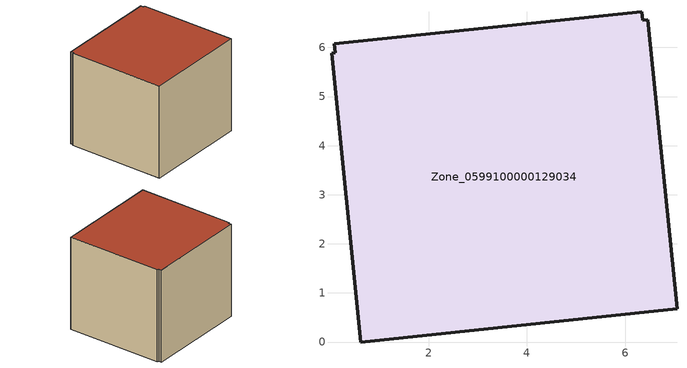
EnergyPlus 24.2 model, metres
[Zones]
Zone_0599100000129034
 floor ground (C_G): 6.34,6.72 6.36,6.55 6.46,6.57 7.06,0.68 0.61,0 0.02,5.88 0.1,5.89 0.08,6.08 z0
 wall outside (C_F): 6.34,6.72 0.08,6.08 0.1,5.89 0.02,5.88 0.61,0 7.06,0.68 6.46,6.57 6.36,6.55 6.34,6.72 z0:5.76
 roof outside (C_R): 6.36,6.55 6.34,6.72 0.08,6.08 0.1,5.89 0.02,5.88 0.61,0 7.06,0.68 6.46,6.57 z5.76
[BUILDING]
Pand.0599100000129034: North Axis=0; Terrain=City; Loads Convergence Tolerance Value=0.04; Temperature Convergence Tolerance Value=0.4; Solar Distribution=FullExterior; Maximum Number of Warmup Days=25; Minimum Number of Warmup Days=1
[Site:Location]
Rotterdam.The.Hague.AP_ZH_NLD Design_Conditions: Latitude=51.96; Longitude=4.45; Time Zone=1; Elevation=-4.5
[SITE:GROUNDTEMPERATURE:BUILDINGSURFACE]
18, 18, 18, 18, 18, 18, 18, 18, 18, 18, 18, 18
[MATERIAL] Thermal Absorptance=0.9; Solar Absorptance=0.7; Visible Absorptance=0.7
Name | Roughness | Thickness | Conductivity | Density | Specific Heat
G.TI.1946-1964 | MediumSmooth | 0.15 | 1 | 540 | 1210
F.TI.1946-1964 | Rough | 0.3 | 0.857143 | 1920 | 840
R.TI.1946-1964 | MediumRough | 0.2 | 0.277778 | 1500 | 1000
[CONSTRUCTION]
C_G: G.TI.1946-1964
C_F: F.TI.1946-1964
C_R: R.TI.1946-1964
[ZONE]
Zone_0599100000129034: Type=1; Multiplier=1; Ceiling Height=Autocalculate; Volume=Autocalculate; Floor Area=autocalculate; Part of Total Floor Area=Yes
[ZONEINFILTRATION:DESIGNFLOWRATE]
Infil_Zone_0599100000129034: Zone or ZoneList or Space or SpaceList=Zone_0599100000129034; Schedule=AlwaysOn; Design Flow Rate Calculation Method=Flow/Area; Flow Rate per Floor Area=0.003; Constant Term Coefficient=1; Temperature Term Coefficient=0; Velocity Term Coefficient=0; Velocity Squared Term Coefficient=0
[HVACTEMPLATE:ZONE:IDEALLOADSAIRSYSTEM]
Zone_0599100000129034: Maximum Heating Supply Air Temperature=50; Minimum Cooling Supply Air Temperature=13; Maximum Heating Supply Air Humidity Ratio=0.0156; Minimum Cooling Supply Air Humidity Ratio=0.0077; Heating Limit=NoLimit; Cooling Limit=NoLimit; Dehumidification Control Type=ConstantSensibleHeatRatio; Cooling Sensible Heat Ratio=0.7; Dehumidification Setpoint=60; Humidification Control Type=None; Humidification Setpoint=30; Outdoor Air Method=None; Outdoor Air Flow Rate per Person=0.00944; Outdoor Air Flow Rate per Zone Floor Area=0; Outdoor Air Flow Rate per Zone=0; Demand Controlled Ventilation Type=None; Outdoor Air Economizer Type=NoEconomizer; Heat Recovery Type=None; Sensible Heat Recovery Effectiveness=0.7; Latent Heat Recovery Effectiveness=0.65
[ZONECONTROL:THERMOSTAT]
ThermostatControl_Zone_0599100000129034: Zone or ZoneList=Zone_0599100000129034; Control Type Schedule=DualSetpointControlType; Control 1=Thermostat_Zone_0599100000129034; Temperature Difference Between Cutout And Setpoint=0
[THERMOSTATSETPOINT:DUALSETPOINT]
Thermostat_Zone_0599100000129034: Heating Setpoint Temperature Schedule=HeatingSetpoint_Zone_0599100000129034; Cooling Setpoint Temperature Schedule=CoolingSetpoint_Zone_0599100000129034
[SCHEDULE:COMPACT]
HeatingSetpoint_Zone_0599100000129034: Through: 12/31, For: AllDays, Until: 24:00, 21
CoolingSetpoint_Zone_0599100000129034: Through: 12/31, For: AllDays, Until: 24:00, 24
DualSetpointControlType: Through: 12/31, For: AllDays, Until: 24:00, 4
AlwaysOn: Through: 12/31, For: AllDays, Until: 24:00, 1
